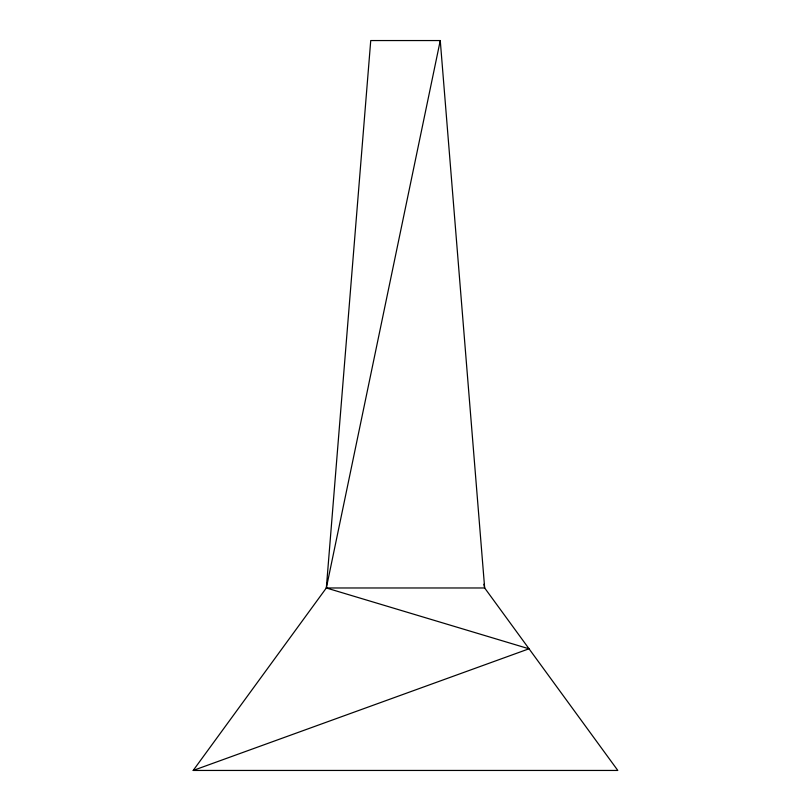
<?xml version="1.0" encoding="UTF-8"?>
<svg xmlns="http://www.w3.org/2000/svg" width="811" height="811" viewBox="0 0 811 811"><rect width="100%" height="100%" fill="white"/><g stroke="black" fill="none" stroke-linecap="round" stroke-linejoin="round"><path stroke-width="1.22" d="M193.19 770.45L528.995 648.8L326.336 587.975L370.739 40.55L440.261 40.55L484.664 587.975L617.81 770.45L193.19 770.45L326.336 587.975L440.261 40.55M326.336 587.975L484.664 587.975L483.893 584.255"/></g></svg>
